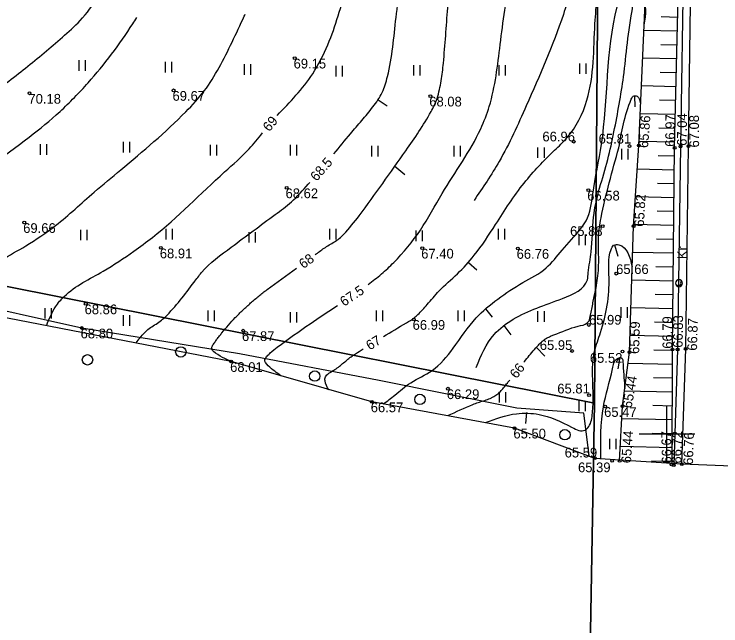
# Model space of a CAD drawing. Extents: x 637052 to 638628, y 6462502 to 6466834.
# Drawn here: x 637803 to 637853.9, y 6465736.2 to 6465780.2 of the extents above; entities that cross this region are included whole.
import ezdxf

# ---------------------------------------------------------------- set-up
doc = ezdxf.new("R2010")
doc.units = 0
for name, color, linetype in [('HALJASTUS', 7, 'Continuous'), ('HORISONTAAL-EH2000', 7, 'Continuous'), ('KORGUS-EH2000', 7, 'Continuous'), ('MOOTPIIR', 7, 'Continuous'), ('PIIR', 7, 'Continuous'), ('POST', 7, 'Continuous'), ('RELJEEF', 7, 'Continuous'), ('TEE', 7, 'Continuous'), ('VORK', 7, 'Continuous')]:
    doc.layers.add(name, color=color, linetype=linetype)

msp = doc.modelspace()

# ---------------------------------------------------------------- linework, layer by layer
at = {"layer": 'HALJASTUS'}
for p, q in [((637807.622, 6465776.902), (637807.622, 6465776.142)), ((637808.082, 6465776.902), (637808.082, 6465776.142)), ((637813.835, 6465776.788), (637813.835, 6465776.028)), ((637814.295, 6465776.788), (637814.295, 6465776.028)), ((637819.535, 6465776.617), (637819.535, 6465775.857)), ((637819.995, 6465776.617), (637819.995, 6465775.857)), ((637843.703, 6465776.674), (637843.703, 6465775.914)), ((637844.163, 6465776.674), (637844.163, 6465775.914)), ((637826.147, 6465776.503), (637826.147, 6465775.743)), ((637826.607, 6465776.503), (637826.607, 6465775.743)), ((637831.733, 6465776.56), (637831.733, 6465775.8)), ((637832.193, 6465776.56), (637832.193, 6465775.8)), ((637837.889, 6465776.56), (637837.889, 6465775.8)), ((637838.349, 6465776.56), (637838.349, 6465775.8)), ((637810.814, 6465771.028), (637810.814, 6465770.268)), ((637811.274, 6465771.028), (637811.274, 6465770.268)), ((637804.829, 6465770.857), (637804.829, 6465770.097)), ((637805.289, 6465770.857), (637805.289, 6465770.097)), ((637817.084, 6465770.8), (637817.084, 6465770.04)), ((637817.544, 6465770.8), (637817.544, 6465770.04)), ((637822.841, 6465770.8), (637822.841, 6465770.04)), ((637823.301, 6465770.8), (637823.301, 6465770.04)), ((637828.712, 6465770.743), (637828.712, 6465769.983)), ((637829.172, 6465770.743), (637829.172, 6465769.983)), ((637834.64, 6465770.743), (637834.64, 6465769.983)), ((637835.1, 6465770.743), (637835.1, 6465769.983)), ((637840.682, 6465770.629), (637840.682, 6465769.869)), ((637841.142, 6465770.629), (637841.142, 6465769.869)), ((637846.724, 6465770.514), (637846.724, 6465769.754)), ((637847.184, 6465770.514), (637847.184, 6465769.754)), ((637807.736, 6465764.697), (637807.736, 6465763.937)), ((637808.196, 6465764.697), (637808.196, 6465763.937)), ((637813.892, 6465764.754), (637813.892, 6465763.994)), ((637814.352, 6465764.754), (637814.352, 6465763.994)), ((637819.877, 6465764.526), (637819.877, 6465763.766)), ((637820.337, 6465764.526), (637820.337, 6465763.766)), ((637825.691, 6465764.754), (637825.691, 6465763.994)), ((637826.151, 6465764.754), (637826.151, 6465763.994)), ((637831.904, 6465764.64), (637831.904, 6465763.88)), ((637832.364, 6465764.64), (637832.364, 6465763.88)), ((637837.832, 6465764.754), (637837.832, 6465763.994)), ((637838.292, 6465764.754), (637838.292, 6465763.994)), ((637843.646, 6465764.355), (637843.646, 6465763.595)), ((637844.106, 6465764.355), (637844.106, 6465763.595)), ((637805.171, 6465759.051), (637805.171, 6465758.291)), ((637805.631, 6465759.051), (637805.631, 6465758.291)), ((637816.913, 6465758.879), (637816.913, 6465758.119)), ((637817.373, 6465758.879), (637817.373, 6465758.119)), ((637829.054, 6465758.879), (637829.054, 6465758.119)), ((637829.514, 6465758.879), (637829.514, 6465758.119)), ((637834.925, 6465758.879), (637834.925, 6465758.119)), ((637835.385, 6465758.879), (637835.385, 6465758.119)), ((637840.682, 6465758.822), (637840.682, 6465758.062)), ((637841.142, 6465758.822), (637841.142, 6465758.062)), ((637846.667, 6465759.108), (637846.667, 6465758.348)), ((637847.127, 6465759.108), (637847.127, 6465758.348)), ((637810.814, 6465758.537), (637810.814, 6465757.777)), ((637811.274, 6465758.537), (637811.274, 6465757.777)), ((637822.841, 6465758.765), (637822.841, 6465758.005)), ((637823.301, 6465758.765), (637823.301, 6465758.005)), ((637837.902, 6465753.005), (637837.902, 6465752.245)), ((637838.362, 6465753.005), (637838.362, 6465752.245)), ((637843.659, 6465752.378), (637843.659, 6465751.618)), ((637844.119, 6465752.378), (637844.119, 6465751.618)), ((637845.869, 6465749.64), (637845.869, 6465748.88)), ((637846.329, 6465749.64), (637846.329, 6465748.88))]:
    msp.add_line(p, q, dxfattribs=at)
msp.add_lwpolyline([(637844.408, 6465748.435), (637844.012, 6465751.475), (637839.191, 6465751.84), (637829.26, 6465753.836), (637819.201, 6465755.751), (637807.828, 6465757.618), (637798.569, 6465759.673), (637786.739, 6465761.206), (637784.245, 6465761.355)], dxfattribs=at)
for centre in [(637814.971, 6465755.897), (637808.245, 6465755.327), (637824.618, 6465754.158), (637832.199, 6465752.475), (637842.647, 6465749.926)]:
    msp.add_circle(centre, 0.375, dxfattribs=at)
at = {"layer": 'HORISONTAAL-EH2000'}
for p, q in [((637847.668, 6465774.353), (637847.685, 6465773.548)), ((637829.187, 6465774.061), (637829.837, 6465773.616)), ((637830.385, 6465769.265), (637831.104, 6465768.682)), ((637846.23, 6465763.612), (637846.452, 6465762.789)), ((637835.692, 6465762.344), (637836.308, 6465761.796)), ((637836.916, 6465759.004), (637837.413, 6465758.387)), ((637838.235, 6465757.787), (637838.748, 6465757.136)), ((637840.597, 6465756.211), (637841.196, 6465755.595)), ((637846.606, 6465755.526), (637846.469, 6465754.687)), ((637839.878, 6465751.535), (637839.81, 6465750.746))]:
    msp.add_line(p, q, dxfattribs=at)
for points in [[(637784.245, 6465761.355), (637785.835, 6465763.796), (637786.841, 6465764.752), (637787.43, 6465765.152), (637787.992, 6465765.577), (637788.716, 6465766.194), (637789.412, 6465766.844), (637790.109, 6465767.494), (637790.834, 6465768.113), (637792.642, 6465769.313), (637794.589, 6465770.302), (637796.558, 6465771.259), (637798.436, 6465772.361), (637802.408, 6465775.273), (637805.12, 6465777.436), (637806.433, 6465778.572), (637807.715, 6465779.762), (637808.965, 6465781.501), (637809.396, 6465782.475), (637809.735, 6465783.462), (637809.975, 6465784.598), (637810.019, 6465785.175), (637810.011, 6465785.746), (637809.238, 6465787.882), (637808.142, 6465789.144), (637807, 6465790.339), (637804.64, 6465792.6), (637802.268, 6465794.815), (637799.994, 6465797.132), (637797.062, 6465800.337), (637794.154, 6465803.551), (637791.324, 6465806.879), (637789.955, 6465808.619), (637788.626, 6465810.426), (637787.667, 6465813.03), (637787.513, 6465814.478), (637787.609, 6465815.97), (637787.631, 6465817.464), (637787.514, 6465818.201), (637787.256, 6465818.923), (637786.51, 6465819.815), (637786.015, 6465820.124), (637785.476, 6465820.362), (637783.59, 6465820.613), (637781.646, 6465820.337), (637779.716, 6465820.056), (637777.874, 6465820.293), (637776.486, 6465820.975), (637775.204, 6465821.869), (637774.36, 6465822.74), (637773.663, 6465823.749), (637772.983, 6465824.76), (637772.191, 6465825.638), (637770.897, 6465826.223), (637769.588, 6465825.912), (637769.055, 6465825.287), (637768.649, 6465824.597), (637768.082, 6465823.103), (637767.919, 6465822.065), (637767.997, 6465820.999), (637768.48, 6465818.824), (637768.747, 6465816.664), (637768.554, 6465815.617), (637768.333, 6465815.106), (637768.013, 6465814.606), (637767.633, 6465814.255), (637767.192, 6465814.126), (637765.952, 6465814.302), (637764.726, 6465814.743), (637761.609, 6465816.197), (637758.7, 6465818.032), (637753.701, 6465823.582), (637753.183, 6465824.464), (637752.711, 6465825.359), (637751.92, 6465827.214), (637751.274, 6465829.146), (637750.719, 6465831.084), (637750.14, 6465835.026), (637750.144, 6465835.779), (637750.175, 6465836.533), (637750.206, 6465837.287), (637750.208, 6465838.041), (637749.934, 6465847.428), (637749.866, 6465850.367), (637749.876, 6465851.836), (637749.952, 6465853.305), (637750.501, 6465855.977), (637751.338, 6465858.598), (637752.416, 6465862.132), (637753.43, 6465864.907)], [(637826.008, 6465770.162), (637827.193, 6465771.616), (637828.009, 6465772.571), (637828.818, 6465773.545), (637829.482, 6465774.583), (637829.864, 6465775.727), (637830.48, 6465779.976), (637831.165, 6465784.567), (637831.987, 6465788.678), (637833.305, 6465794.434), (637833.819, 6465796.49), (637833.921, 6465799.505), (637833.682, 6465803.445), (637833.442, 6465804.918), (637832.415, 6465807.728), (637830.805, 6465811.736), (637829.744, 6465813.347), (637826.868, 6465816.944), (637825.498, 6465818.726), (637823.957, 6465820.028), (637822.314, 6465821.33), (637820.91, 6465823.145), (637818.239, 6465828.696), (637816.664, 6465832.293), (637816.319, 6465833.376)], [(637821.915, 6465772.929), (637824.471, 6465775.933), (637825.567, 6465778.023), (637826.936, 6465782.237), (637827.655, 6465784.704), (637828.751, 6465790.186), (637830.155, 6465796.353), (637830.155, 6465799.094), (637829.744, 6465801.869), (637828.82, 6465806.666), (637828.34, 6465808.413), (637827.792, 6465809.509), (637826.902, 6465810.606), (637826.154, 6465811.042), (637825.381, 6465811.414), (637823.855, 6465812.182), (637819.917, 6465814.58), (637818.171, 6465815.642), (637816.151, 6465817.869), (637813.891, 6465821.021), (637812.076, 6465824.31), (637811.46, 6465826.229), (637809.788, 6465831.979)], [(637827.831, 6465765.697), (637831.186, 6465770.391), (637833.001, 6465773.201), (637833.446, 6465774.16), (637833.608, 6465774.788), (637833.733, 6465775.42), (637833.891, 6465776.695), (637834.2, 6465780.67), (637834.362, 6465782.744), (637834.456, 6465783.781), (637834.576, 6465784.815), (637834.997, 6465786.785), (637835.569, 6465788.721), (637837.041, 6465793.723), (637837.795, 6465796.259), (637838.034, 6465800.027), (637838.175, 6465802.193), (637838.178, 6465803.273), (637838.034, 6465804.344), (637837.589, 6465805.955), (637836.836, 6465808.559), (637836.151, 6465810.066), (637835.585, 6465810.997), (637834.961, 6465811.891), (637834.333, 6465812.781), (637833.754, 6465813.698), (637833.55, 6465814.125), (637833.38, 6465814.572), (637833.209, 6465815.019), (637833.001, 6465815.445), (637832.669, 6465815.915), (637832.284, 6465816.352), (637831.899, 6465816.789), (637831.563, 6465817.261), (637830.502, 6465819.419), (637830.199, 6465820.308), (637829.933, 6465821.208), (637829.66, 6465822.104), (637829.337, 6465822.983), (637828.481, 6465824.901), (637827.377, 6465827.14), (637826.245, 6465829.364)], [(637845.821, 6465824.688), (637845.807, 6465810.666), (637845.807, 6465803.813), (637845.4, 6465794.713), (637845.054, 6465790.167), (637844.728, 6465785.62), (637844.66, 6465784.661), (637844.584, 6465784.318), (637844.414, 6465784.198), (637844.141, 6465784.205), (637843.86, 6465784.218), (637843.667, 6465784.113), (637843.511, 6465783.813), (637843.393, 6465783.496), (637843.281, 6465783.085), (637842.991, 6465781.841), (637842.789, 6465781.017), (637842.537, 6465780.207), (637839.866, 6465773.629), (637837.915, 6465769.62), (637836.1, 6465766.811)], [(637829.572, 6465756.994), (637831.221, 6465757.989), (637831.803, 6465758.365), (637832.048, 6465758.584), (637832.72, 6465759.3), (637833.145, 6465759.798), (637833.583, 6465760.284), (637834.902, 6465761.525), (637836.117, 6465762.854), (637837.658, 6465765.081), (637839.712, 6465768.061), (637841.904, 6465770.425), (637842.794, 6465771.316), (637844.232, 6465774.023), (637844.814, 6465779.539), (637845.191, 6465783.445), (637845.293, 6465784.473), (637845.874, 6465791.866), (637846.082, 6465795.568), (637846.252, 6465799.274), (637846.486, 6465806.04), (637846.594, 6465812.807), (637846.594, 6465816.336), (637846.615, 6465818.664)], [(637828.482, 6465760.756), (637829.428, 6465761.508), (637829.876, 6465761.915), (637830.313, 6465762.34), (637832.231, 6465764.67), (637833.806, 6465767.308), (637836.579, 6465771.967), (637837.196, 6465773.578), (637837.983, 6465778.032), (637838.839, 6465782.931), (637839.524, 6465785.089), (637839.702, 6465785.574), (637839.901, 6465786.053), (637840.322, 6465787.003), (637840.853, 6465788.457), (637840.914, 6465788.707), (637840.962, 6465788.961), (637841.11, 6465790.13), (637841.195, 6465791.304), (637841.257, 6465792.48), (637841.339, 6465793.655), (637841.354, 6465793.999), (637841.35, 6465794.349), (637841.331, 6465795.055), (637841.384, 6465795.737), (637841.613, 6465796.361), (637842.126, 6465797.218)], [(637829.569, 6465752.147), (637830.39, 6465752.781), (637831.537, 6465753.672), (637833.078, 6465754.562), (637834.585, 6465756.156), (637836.262, 6465758.348), (637837.803, 6465759.702), (637839.618, 6465760.884), (637841.296, 6465761.946), (637842.443, 6465763.231), (637843.778, 6465764.755), (637844.172, 6465765.338), (637844.651, 6465767.256), (637845.285, 6465770.854), (637846.406, 6465780.755), (637847.365, 6465784.456), (637847.639, 6465788.464), (637847.844, 6465790.828), (637847.878, 6465791.239), (637848.05, 6465791.376), (637848.255, 6465790.794), (637848.55, 6465786.956)], [(637836.254, 6465754.785), (637837.555, 6465757.149), (637838.925, 6465758.245), (637842.486, 6465759.753), (637844.266, 6465761.089), (637844.335, 6465761.603), (637844.54, 6465763.111), (637844.711, 6465765.612), (637845.738, 6465769.757), (637846.184, 6465771.745), (637846.868, 6465775.719), (637847.553, 6465780.824), (637847.724, 6465781.201), (637848.033, 6465781.201), (637848.331, 6465779.435)], [(637799.27, 6465758.974), (637799.784, 6465760.31), (637800.503, 6465761.269), (637803.79, 6465763.53), (637805.947, 6465765.004), (637808.721, 6465767.402), (637810.638, 6465769.012), (637815.329, 6465773.192), (637816.664, 6465774.7), (637817.726, 6465776.378), (637819.54, 6465780.079), (637819.605, 6465780.219)], [(637790.308, 6465760.669), (637789.966, 6465762.023), (637790.12, 6465762.485), (637790.941, 6465763.102), (637794.126, 6465764.764), (637796.625, 6465766.203), (637798.217, 6465767.265), (637804.047, 6465771.376), (637806.265, 6465773.216), (637807.299, 6465774.224), (637808.293, 6465775.282), (637811.511, 6465779.53), (637811.801, 6465779.979)], [(637846.535, 6465770.597), (637847.433, 6465774.109), (637847.57, 6465774.314), (637847.844, 6465774.314), (637848.102, 6465773.733)], [(637805.305, 6465757.826), (637805.939, 6465759.145), (637806.572, 6465759.899), (637809.38, 6465761.714), (637811.588, 6465763.153), (637812.924, 6465764.147), (637818.128, 6465768.858), (637819.891, 6465770.52), (637820.855, 6465771.665)], [(637844.783, 6465760.001), (637845.028, 6465761.38), (637845.079, 6465762.922), (637845.131, 6465764.858), (637845.251, 6465765.543), (637846.535, 6465770.597)], [(637811.759, 6465756.558), (637812.341, 6465757.26), (637812.684, 6465757.577), (637813.08, 6465757.839), (637813.479, 6465758.099), (637813.831, 6465758.408), (637815.92, 6465760.909), (637816.467, 6465761.612), (637818.607, 6465763.445), (637821.775, 6465765.792), (637822.939, 6465766.7), (637824.154, 6465767.984), (637824.263, 6465768.108)], [(637824.65, 6465762.901), (637825.297, 6465763.368), (637825.661, 6465763.603), (637826.035, 6465763.826), (637826.391, 6465764.068), (637826.701, 6465764.361), (637827.831, 6465765.697)], [(637836.93, 6465750.811), (637839.156, 6465751.445), (637840.782, 6465751.393), (637843.179, 6465750.451), (637844.103, 6465750.263), (637844.292, 6465750.417), (637844.617, 6465751.359), (637844.686, 6465752.541), (637844.788, 6465755.95), (637845.216, 6465757.303), (637845.833, 6465761.243), (637845.97, 6465763.265), (637846.158, 6465763.573), (637846.535, 6465763.607), (637847.493, 6465762.014)], [(637818.68, 6465755.179), (637817.319, 6465755.933), (637817.247, 6465756.009), (637817.212, 6465756.121), (637817.213, 6465756.241), (637817.251, 6465756.344), (637817.409, 6465756.58), (637817.576, 6465756.814), (637817.752, 6465757.044), (637817.935, 6465757.269), (637818.405, 6465757.827), (637818.894, 6465758.365), (637819.166, 6465758.637), (637819.441, 6465758.904), (637820.003, 6465759.422), (637820.585, 6465759.918), (637821.188, 6465760.387), (637823.312, 6465761.936)], [(637839.697, 6465755.164), (637839.808, 6465755.302), (637840.173, 6465755.745), (637840.552, 6465756.179), (637840.749, 6465756.392), (637840.85, 6465756.497), (637840.953, 6465756.601), (637841.15, 6465756.769), (637841.258, 6465756.841), (637841.37, 6465756.906), (637841.604, 6465757.019), (637841.844, 6465757.115), (637843.607, 6465757.749), (637844.258, 6465757.989), (637844.412, 6465758.194), (637844.464, 6465758.419), (637844.513, 6465758.645), (637844.606, 6465759.097), (637844.783, 6465760.001)], [(637822.171, 6465754.181), (637821.274, 6465754.905), (637821.034, 6465755.35), (637821.106, 6465755.471), (637821.196, 6465755.59), (637821.414, 6465755.823), (637821.924, 6465756.241), (637824.287, 6465757.92), (637826.251, 6465759.244)], [(637825.639, 6465753.158), (637825.366, 6465753.809), (637825.389, 6465754.101), (637825.643, 6465754.353), (637825.997, 6465754.581), (637826.324, 6465754.802), (637826.929, 6465755.304), (637827.557, 6465755.762), (637828.104, 6465756.107)], [(637845.233, 6465748.241), (637845.422, 6465751.941), (637846.072, 6465754.682), (637846.432, 6465755.419), (637846.689, 6465755.487), (637846.843, 6465755.008), (637846.963, 6465753.26)], [(637834.208, 6465751.308), (637836.023, 6465752.113), (637836.398, 6465752.255), (637836.781, 6465752.377), (637837.161, 6465752.508), (637837.348, 6465752.586), (637837.439, 6465752.63), (637837.529, 6465752.678), (637837.814, 6465752.876), (637838.062, 6465753.117), (637838.288, 6465753.382), (637838.505, 6465753.654), (637838.671, 6465753.863)]]:
    msp.add_spline(points, degree=3, dxfattribs=at)
at = {"layer": 'KORGUS-EH2000'}
for centre in [(637823.177, 6465777.06), (637804.07, 6465774.524), (637814.451, 6465774.734), (637832.954, 6465774.324), (637843.282, 6465771.04), (637847.308, 6465770.724), (637847.969, 6465770.768), (637850.557, 6465770.596), (637850.972, 6465770.695), (637851.551, 6465770.716), (637822.598, 6465767.716), (637844.337, 6465767.549), (637803.691, 6465765.213), (637845.369, 6465764.961), (637847.6, 6465764.943), (637813.536, 6465763.386), (637832.372, 6465763.371), (637839.248, 6465763.351), (637846.353, 6465761.534), (637808.116, 6465759.358), (637831.754, 6465758.236), (637844.378, 6465757.836), (637807.828, 6465757.618), (637819.455, 6465757.427), (637843.161, 6465755.962), (637846.797, 6465755.93), (637847.308, 6465755.879), (637850.405, 6465756.079), (637850.771, 6465756.068), (637851.351, 6465756.12), (637818.604, 6465755.203), (637834.221, 6465753.246), (637844.387, 6465752.777), (637828.735, 6465752.299), (637845.555, 6465751.961), (637846.797, 6465751.982), (637839.018, 6465750.409), (637844.802, 6465748.235), (637846.054, 6465748.055), (637846.594, 6465748.044), (637850.335, 6465747.781), (637850.489, 6465747.747), (637851.07, 6465747.804)]:
    msp.add_circle(centre, 0.1, dxfattribs=at)
at = {"layer": 'MOOTPIIR'}
msp.add_lwpolyline([(637859.586, 6465813.572), (637858.293, 6465747.528), (637851.07, 6465747.804), (637844.814, 6465748.215), (637839.018, 6465750.409), (637828.735, 6465752.299), (637818.604, 6465755.203), (637761.04, 6465766.348), (637748.994, 6465768.416), (637728.321, 6465772.815), (637712.145, 6465777.153)], dxfattribs=at)
at = {"layer": 'PIIR'}
for points in [[(637837.31, 6465348.34), (637837.75, 6465476.47), (637838.14, 6465578.04), (637842.09, 6465578.02), (637842.65, 6465630.23), (637844.77, 6465752.2), (637846.38, 6465958.05), (637847.66, 6466123.46), (637850.77, 6466141.99), (637851.37, 6466257.55), (637851.48, 6466284.54), (637852.06, 6466284.36), (637852.46, 6466311.38), (637851.44, 6466340.86), (637850.62, 6466356.26), (637847.03, 6466396.72)], [(637529.39, 6465657.39), (637518.11, 6465666.61), (637512.3, 6465670.97), (637579.99, 6465759.4), (637580.77, 6465804.64), (637844.77, 6465752.2), (637842.65, 6465630.23)]]:
    msp.add_lwpolyline(points, dxfattribs=at)
msp.add_lwpolyline([(637810.23, 6465956.98), (637846.38, 6465958.05), (637844.77, 6465752.2), (637580.77, 6465804.64), (637575.48, 6465887.92), (637736.14, 6465936.54)], close=True, dxfattribs=at)
at = {"layer": 'POST'}
for radius, start, end in [(0.25, 45.3325, 224.682), (0.25, 225, 45), (0.15, 225, 45)]:
    msp.add_arc((637850.869, 6465760.845), radius, start, end, dxfattribs=at)
at = {"layer": 'RELJEEF'}
for p, q in [((637850.784, 6465779.995), (637849.596, 6465780.021)), ((637850.76, 6465778.995), (637848.335, 6465779.049)), ((637850.735, 6465777.996), (637849.552, 6465778.022)), ((637850.711, 6465776.996), (637848.246, 6465777.051)), ((637850.687, 6465775.996), (637849.508, 6465776.022)), ((637850.663, 6465774.997), (637848.158, 6465775.052)), ((637850.639, 6465773.997), (637849.463, 6465774.023)), ((637850.615, 6465772.997), (637848.07, 6465773.054)), ((637850.591, 6465771.997), (637849.419, 6465772.023)), ((637850.567, 6465770.998), (637847.982, 6465771.055)), ((637850.551, 6465769.998), (637849.375, 6465770.024)), ((637850.54, 6465768.998), (637847.861, 6465769.057)), ((637850.53, 6465767.998), (637849.331, 6465768.024)), ((637850.519, 6465766.998), (637847.734, 6465767.06)), ((637850.509, 6465765.998), (637849.286, 6465766.025)), ((637850.498, 6465764.998), (637847.608, 6465765.062)), ((637850.488, 6465763.998), (637849.242, 6465764.025)), ((637850.477, 6465762.998), (637847.539, 6465763.063)), ((637850.467, 6465761.998), (637849.198, 6465762.026)), ((637850.457, 6465760.998), (637847.475, 6465761.064)), ((637850.446, 6465759.998), (637849.153, 6465760.026)), ((637850.436, 6465758.998), (637847.411, 6465759.065)), ((637850.425, 6465757.998), (637849.109, 6465758.027)), ((637850.415, 6465756.998), (637847.346, 6465757.066)), ((637850.405, 6465755.998), (637849.065, 6465756.027)), ((637850.401, 6465754.998), (637847.202, 6465755.068)), ((637850.397, 6465753.997), (637849.021, 6465754.028)), ((637850.394, 6465752.997), (637846.94, 6465753.074)), ((637850.39, 6465751.997), (637848.976, 6465752.028)), ((637850.386, 6465750.997), (637846.75, 6465751.077)), ((637850.383, 6465749.997), (637848.932, 6465750.029)), ((637850.379, 6465748.997), (637846.647, 6465749.079)), ((637850.376, 6465747.996), (637848.888, 6465748.029))]:
    msp.add_line(p, q, dxfattribs=at)
for points in [[(637846.594, 6465748.044), (637846.797, 6465751.982), (637847.308, 6465755.879), (637847.6, 6465764.943), (637847.969, 6465770.768), (637848.567, 6465784.311), (637848.564, 6465799.325), (637848.705, 6465813.596), (637848.607, 6465828.399)], [(637850.375, 6465747.808), (637850.405, 6465756.079), (637850.557, 6465770.596), (637850.889, 6465784.365), (637850.991, 6465799.084), (637851.227, 6465813.61), (637851.252, 6465828.313)]]:
    msp.add_lwpolyline(points, dxfattribs=at)
at = {"layer": 'TEE'}
for points in [[(637851.07, 6465747.804), (637851.351, 6465756.12), (637851.551, 6465770.716), (637851.746, 6465784.335), (637851.904, 6465799.12), (637852.264, 6465813.647), (637852.53, 6465828.272), (637852.705, 6465839.082), (637852.698, 6465843.191), (637852.782, 6465857.135), (637852.826, 6465871.239), (637852.866, 6465885.025), (637852.992, 6465899.336), (637853.224, 6465914.289), (637853.462, 6465928.676), (637853.587, 6465943.253), (637853.805, 6465957.976), (637853.84, 6465963.489)], [(637851.915, 6465833.74), (637851.861, 6465828.268), (637851.677, 6465813.645), (637851.266, 6465799.089), (637851.182, 6465784.352), (637850.972, 6465770.695), (637850.771, 6465756.068), (637850.489, 6465747.747)]]:
    msp.add_lwpolyline(points, dxfattribs=at)
at = {"layer": 'VORK'}
for p, q in [((637850, 6465748), (637850, 6465752)), ((637848, 6465750), (637852, 6465750))]:
    msp.add_line(p, q, dxfattribs=at)

# ---------------------------------------------------------------- texts
at = {"layer": 'HORISONTAAL-EH2000'}
for s, rotation, p in [('69', 50.5009, (637821.347, 6465771.713)), ('68.5', 48.9607, (637824.758, 6465768.141)), ('68', 35.8408, (637823.801, 6465761.858)), ('67.5', 33.7139, (637826.736, 6465759.147)), ('67', 31.4667, (637828.585, 6465755.993)), ('66', 52.1396, (637839.163, 6465753.924))]:
    msp.add_text(s, height=0.7, rotation=rotation, dxfattribs=at).set_placement(p)
at = {"layer": 'KORGUS-EH2000'}
for s, p in [('69.15', (637823.097, 6465776.313)), ('69.67', (637814.371, 6465773.987)), ('70.18', (637803.99, 6465773.777)), ('68.08', (637832.874, 6465773.577)), ('66.96', (637841.028, 6465771.059)), ('65.81', (637845.079, 6465770.905)), ('68.62', (637822.518, 6465766.969)), ('66.58', (637844.257, 6465766.802)), ('69.66', (637803.611, 6465764.466)), ('65.88', (637843.02, 6465764.249)), ('68.91', (637813.456, 6465762.639)), ('67.40', (637832.292, 6465762.624)), ('66.76', (637839.168, 6465762.604)), ('65.66', (637846.342, 6465761.506)), ('68.86', (637808.036, 6465758.611)), ('65.99', (637844.384, 6465757.86)), ('66.99', (637831.674, 6465757.489)), ('68.80', (637807.748, 6465756.871)), ('67.87', (637819.375, 6465756.68)), ('65.95', (637840.838, 6465756.037)), ('65.52', (637844.446, 6465755.111)), ('68.01', (637818.524, 6465754.456)), ('66.29', (637834.141, 6465752.499)), ('65.81', (637842.1, 6465752.903)), ('66.57', (637828.655, 6465751.552)), ('65.47', (637845.475, 6465751.214)), ('65.50', (637838.938, 6465749.662)), ('65.59', (637842.631, 6465748.292)), ('65.39', (637843.594, 6465747.23))]:
    msp.add_text(s, height=0.7, dxfattribs=at).set_placement(p)
for s, rotation, p in [('67.04', 89.3472, (637851.425, 6465770.734)), ('65.86', 85.4288, (637848.632, 6465770.567)), ('66.97', 89.4359, (637850.573, 6465770.665)), ('67.08', 90.3408, (637852.32, 6465770.62)), ('65.82', 86.7967, (637848.336, 6465764.9)), ('66.79', 90.1975, (637850.385, 6465756.125)), ('66.83', 89.0912, (637851.128, 6465756.189)), ('66.87', 88.6149, (637852.167, 6465755.976)), ('65.59', 88.3487, (637847.994, 6465755.742)), ('65.44', 79.969, (637847.45, 6465751.804)), ('65.44', 86.0115, (637847.401, 6465747.858)), ('66.67', 90.9272, (637850.334, 6465747.858)), ('66.72', 88.7348, (637851.04, 6465747.847)), ('66.76', 88.3327, (637851.874, 6465747.753))]:
    msp.add_text(s, height=0.7, rotation=rotation, dxfattribs=at).set_placement(p)
at = {"layer": 'TEE'}
msp.add_text('Kr', height=0.699, rotation=90.1494, dxfattribs=at).set_placement((637851.454, 6465762.576))

doc.saveas('drawing.dxf')
